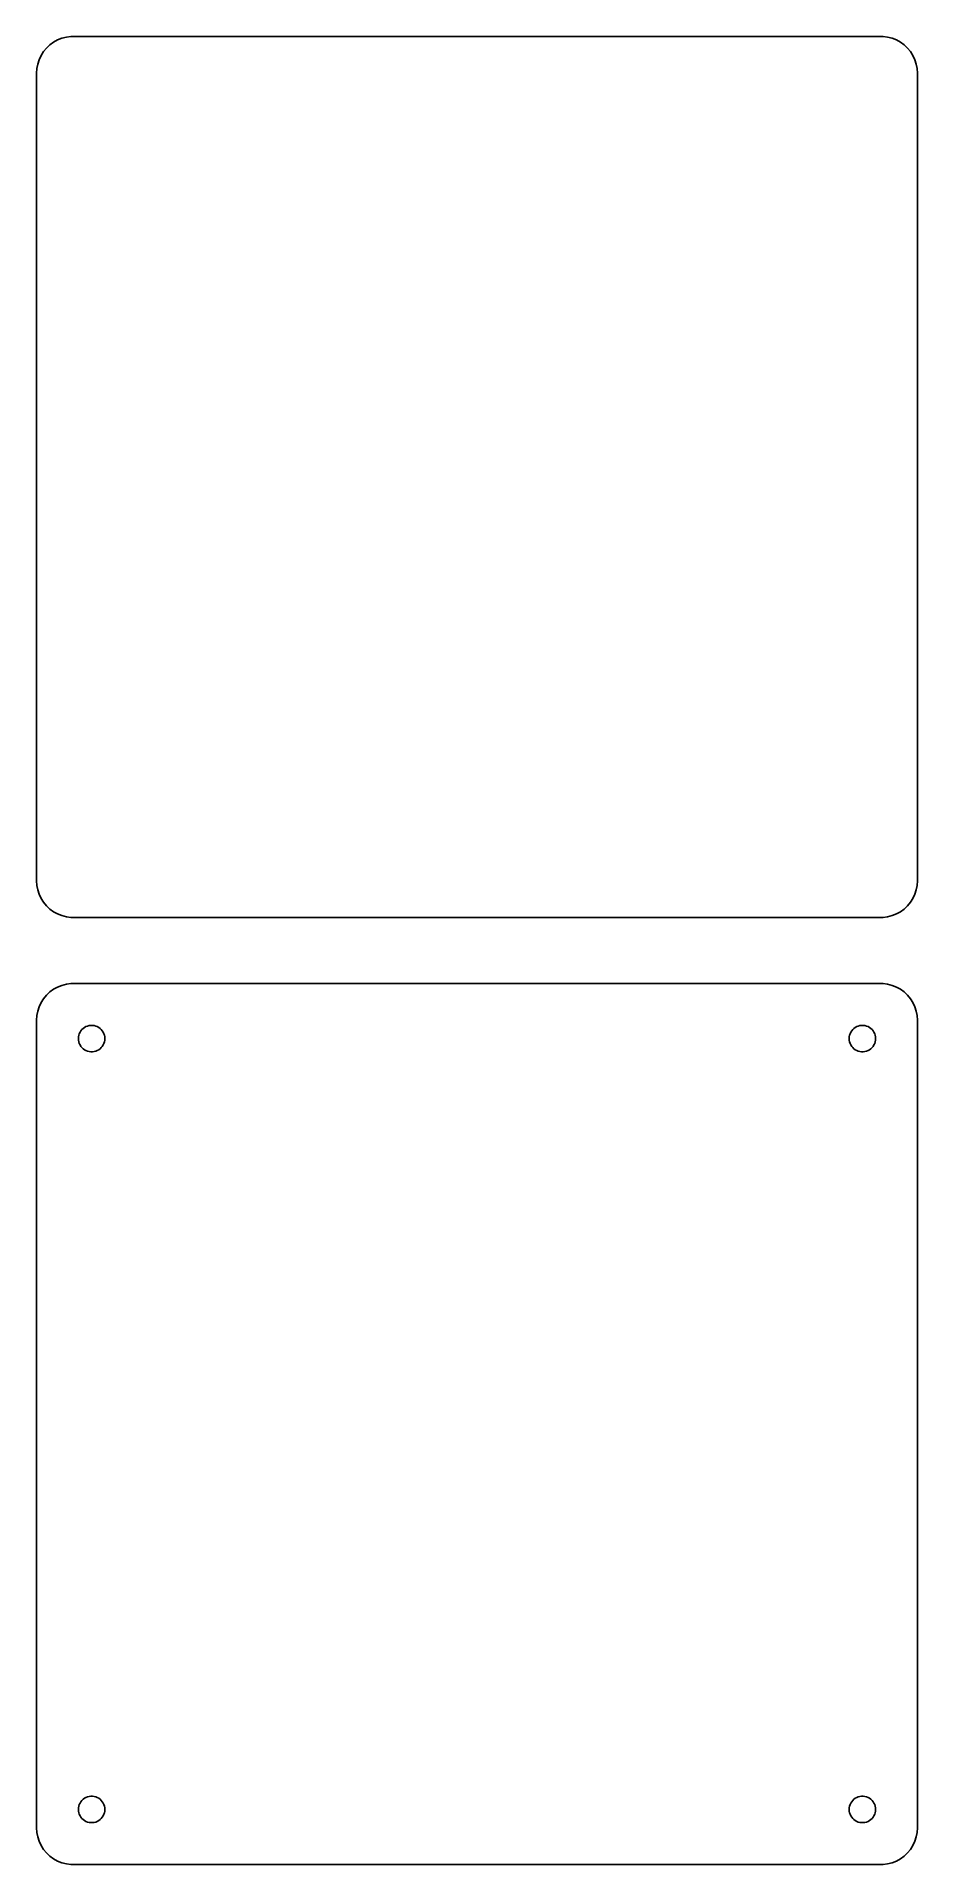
# Model space of a CAD drawing. Header units: metres. Extents: x -60 to 60, y 69 to 318.
import ezdxf

# ---------------------------------------------------------------- set-up
doc = ezdxf.new("R2010")
doc.units = ezdxf.units.M

msp = doc.modelspace()

# ---------------------------------------------------------------- linework, layer by layer
for p, q in [((-58.6448, 316.423), (-59.0451, 315.939)), ((-58.1871, 316.853), (-58.6448, 316.423)), ((-57.6791, 317.222), (-58.1871, 316.853)), ((-57.1289, 317.524), (-57.6791, 317.222)), ((-56.5451, 317.755), (-57.1289, 317.524)), ((-55.9369, 317.911), (-56.5451, 317.755)), ((-55.3139, 317.99), (-55.9369, 317.911)), ((55.3139, 317.99), (-55.3139, 317.99)), ((55.9369, 317.911), (55.3139, 317.99)), ((56.5451, 317.755), (55.9369, 317.911)), ((57.1289, 317.524), (56.5451, 317.755)), ((57.6791, 317.222), (57.1289, 317.524)), ((58.1871, 316.853), (57.6791, 317.222)), ((58.6448, 316.423), (58.1871, 316.853)), ((59.0451, 315.939), (58.6448, 316.423)), ((-59.8429, 314.243), (-59.9606, 313.627)), ((-59.6489, 314.841), (-59.8429, 314.243)), ((-59.3815, 315.409), (-59.6489, 314.841)), ((-59.0451, 315.939), (-59.3815, 315.409)), ((59.3815, 315.409), (59.0451, 315.939)), ((59.6489, 314.841), (59.3815, 315.409)), ((59.8429, 314.243), (59.6489, 314.841)), ((59.9606, 313.627), (59.8429, 314.243)), ((-59.9606, 313.627), (-60, 313)), ((-60, 313), (-60, 203)), ((60, 313), (59.9606, 313.627)), ((60, 203), (60, 313)), ((-60, 203), (-59.9606, 202.373)), ((-59.9606, 202.373), (-59.8429, 201.757)), ((-59.8429, 201.757), (-59.6489, 201.159)), ((59.6489, 201.159), (59.8429, 201.757)), ((59.8429, 201.757), (59.9606, 202.373)), ((59.9606, 202.373), (60, 203)), ((-59.6489, 201.159), (-59.3815, 200.591)), ((-59.3815, 200.591), (-59.0451, 200.061)), ((-59.0451, 200.061), (-58.6448, 199.577)), ((-58.6448, 199.577), (-58.1871, 199.147)), ((58.1871, 199.147), (58.6448, 199.577)), ((58.6448, 199.577), (59.0451, 200.061)), ((59.0451, 200.061), (59.3815, 200.591)), ((59.3815, 200.591), (59.6489, 201.159)), ((-58.1871, 199.147), (-57.6791, 198.778)), ((-57.6791, 198.778), (-57.1289, 198.476)), ((-57.1289, 198.476), (-56.5451, 198.245)), ((-56.5451, 198.245), (-55.9369, 198.089)), ((-55.9369, 198.089), (-55.3139, 198.01)), ((-55.3139, 198.01), (55.3139, 198.01)), ((55.3139, 198.01), (55.9369, 198.089)), ((55.9369, 198.089), (56.5451, 198.245)), ((56.5451, 198.245), (57.1289, 198.476)), ((57.1289, 198.476), (57.6791, 198.778)), ((57.6791, 198.778), (58.1871, 199.147)), ((-59.0451, 186.939), (-59.3815, 186.409)), ((-58.6448, 187.423), (-59.0451, 186.939)), ((-58.1871, 187.853), (-58.6448, 187.423)), ((-57.6791, 188.222), (-58.1871, 187.853)), ((-57.1289, 188.524), (-57.6791, 188.222)), ((-56.5451, 188.755), (-57.1289, 188.524)), ((-55.9369, 188.911), (-56.5451, 188.755)), ((-55.3139, 188.99), (-55.9369, 188.911)), ((55.3139, 188.99), (-55.3139, 188.99)), ((55.9369, 188.911), (55.3139, 188.99)), ((56.5451, 188.755), (55.9369, 188.911)), ((57.1289, 188.524), (56.5451, 188.755)), ((57.6791, 188.222), (57.1289, 188.524)), ((58.1871, 187.853), (57.6791, 188.222)), ((58.6448, 187.423), (58.1871, 187.853)), ((59.0451, 186.939), (58.6448, 187.423)), ((59.3815, 186.409), (59.0451, 186.939)), ((-59.9606, 184.627), (-60, 184)), ((-59.8429, 185.243), (-59.9606, 184.627)), ((-59.6489, 185.841), (-59.8429, 185.243)), ((-59.3815, 186.409), (-59.6489, 185.841)), ((59.6489, 185.841), (59.3815, 186.409)), ((59.8429, 185.243), (59.6489, 185.841)), ((59.9606, 184.627), (59.8429, 185.243)), ((60, 184), (59.9606, 184.627)), ((-60, 184), (-60, 74)), ((-54.2858, 181.726), (-54.2434, 181.948)), ((-54.2434, 181.948), (-54.1736, 182.163)), ((-54.1736, 182.163), (-54.0773, 182.367)), ((-54.0773, 182.367), (-53.9562, 182.558)), ((-53.9562, 182.558), (-53.8121, 182.732)), ((-53.8121, 182.732), (-53.6474, 182.887)), ((-53.6474, 182.887), (-53.4645, 183.02)), ((-53.4645, 183.02), (-53.2664, 183.129)), ((-53.2664, 183.129), (-53.0562, 183.212)), ((-53.0562, 183.212), (-52.8373, 183.268)), ((-52.8373, 183.268), (-52.613, 183.296)), ((-52.613, 183.296), (-52.387, 183.296)), ((-52.387, 183.296), (-52.1627, 183.268)), ((-52.1627, 183.268), (-51.9438, 183.212)), ((-51.9438, 183.212), (-51.7336, 183.129)), ((-51.7336, 183.129), (-51.5355, 183.02)), ((-51.5355, 183.02), (-51.3526, 182.887)), ((-51.3526, 182.887), (-51.1879, 182.732)), ((-51.1879, 182.732), (-51.0438, 182.558)), ((-51.0438, 182.558), (-50.9226, 182.367)), ((-50.9226, 182.367), (-50.8264, 182.163)), ((-50.8264, 182.163), (-50.7565, 181.948)), ((-50.7565, 181.948), (-50.7142, 181.726)), ((50.7142, 181.726), (50.7565, 181.948)), ((50.7565, 181.948), (50.8264, 182.163)), ((50.8264, 182.163), (50.9226, 182.367)), ((50.9226, 182.367), (51.0438, 182.558)), ((51.0438, 182.558), (51.1879, 182.732)), ((51.1879, 182.732), (51.3526, 182.887)), ((51.3526, 182.887), (51.5355, 183.02)), ((51.5355, 183.02), (51.7336, 183.129)), ((51.7336, 183.129), (51.9438, 183.212)), ((51.9438, 183.212), (52.1627, 183.268)), ((52.1627, 183.268), (52.387, 183.296)), ((52.387, 183.296), (52.613, 183.296)), ((52.613, 183.296), (52.8373, 183.268)), ((52.8373, 183.268), (53.0562, 183.212)), ((53.0562, 183.212), (53.2664, 183.129)), ((53.2664, 183.129), (53.4645, 183.02)), ((53.4645, 183.02), (53.6474, 182.887)), ((53.6474, 182.887), (53.8121, 182.732)), ((53.8121, 182.732), (53.9562, 182.558)), ((53.9562, 182.558), (54.0773, 182.367)), ((54.0773, 182.367), (54.1736, 182.163)), ((54.1736, 182.163), (54.2434, 181.948)), ((54.2434, 181.948), (54.2858, 181.726)), ((60, 74), (60, 184)), ((-54.3, 181.5), (-54.2858, 181.726)), ((-54.2858, 181.274), (-54.3, 181.5)), ((-54.2434, 181.052), (-54.2858, 181.274)), ((-54.1736, 180.837), (-54.2434, 181.052)), ((-54.0773, 180.633), (-54.1736, 180.837)), ((-53.9562, 180.442), (-54.0773, 180.633)), ((-53.8121, 180.268), (-53.9562, 180.442)), ((-53.6474, 180.113), (-53.8121, 180.268)), ((-53.4645, 179.98), (-53.6474, 180.113)), ((-53.2664, 179.871), (-53.4645, 179.98)), ((-53.0562, 179.788), (-53.2664, 179.871)), ((-52.8373, 179.732), (-53.0562, 179.788)), ((-52.613, 179.704), (-52.8373, 179.732)), ((-52.387, 179.704), (-52.613, 179.704)), ((-52.1627, 179.732), (-52.387, 179.704)), ((-51.9438, 179.788), (-52.1627, 179.732)), ((-51.7336, 179.871), (-51.9438, 179.788)), ((-51.5355, 179.98), (-51.7336, 179.871)), ((-51.3526, 180.113), (-51.5355, 179.98)), ((-51.1879, 180.268), (-51.3526, 180.113)), ((-51.0438, 180.442), (-51.1879, 180.268)), ((-50.9226, 180.633), (-51.0438, 180.442)), ((-50.8264, 180.837), (-50.9226, 180.633)), ((-50.7565, 181.052), (-50.8264, 180.837)), ((-50.7142, 181.274), (-50.7565, 181.052)), ((-50.7142, 181.726), (-50.7, 181.5)), ((-50.7, 181.5), (-50.7142, 181.274)), ((50.7, 181.5), (50.7142, 181.726)), ((50.7142, 181.274), (50.7, 181.5)), ((50.7565, 181.052), (50.7142, 181.274)), ((50.8264, 180.837), (50.7565, 181.052)), ((50.9226, 180.633), (50.8264, 180.837)), ((51.0438, 180.442), (50.9226, 180.633)), ((51.1879, 180.268), (51.0438, 180.442)), ((51.3526, 180.113), (51.1879, 180.268)), ((51.5355, 179.98), (51.3526, 180.113)), ((51.7336, 179.871), (51.5355, 179.98)), ((51.9438, 179.788), (51.7336, 179.871)), ((52.1627, 179.732), (51.9438, 179.788)), ((52.387, 179.704), (52.1627, 179.732)), ((52.613, 179.704), (52.387, 179.704)), ((52.8373, 179.732), (52.613, 179.704)), ((53.0562, 179.788), (52.8373, 179.732)), ((53.2664, 179.871), (53.0562, 179.788)), ((53.4645, 179.98), (53.2664, 179.871)), ((53.6474, 180.113), (53.4645, 179.98)), ((53.8121, 180.268), (53.6474, 180.113)), ((53.9562, 180.442), (53.8121, 180.268)), ((54.0773, 180.633), (53.9562, 180.442)), ((54.1736, 180.837), (54.0773, 180.633)), ((54.2434, 181.052), (54.1736, 180.837)), ((54.2858, 181.274), (54.2434, 181.052)), ((54.2858, 181.726), (54.3, 181.5)), ((54.3, 181.5), (54.2858, 181.274)), ((-54.1736, 77.1626), (-54.0773, 77.3672)), ((-54.0773, 77.3672), (-53.9562, 77.558)), ((-53.9562, 77.558), (-53.8121, 77.7322)), ((-53.8121, 77.7322), (-53.6474, 77.8869)), ((-53.6474, 77.8869), (-53.4645, 78.0198)), ((-53.4645, 78.0198), (-53.2664, 78.1287)), ((-53.2664, 78.1287), (-53.0562, 78.2119)), ((-53.0562, 78.2119), (-52.8373, 78.2681)), ((-52.8373, 78.2681), (-52.613, 78.2964)), ((-52.613, 78.2964), (-52.387, 78.2964)), ((-52.387, 78.2964), (-52.1627, 78.2681)), ((-52.1627, 78.2681), (-51.9438, 78.2119)), ((-51.9438, 78.2119), (-51.7336, 78.1287)), ((-51.7336, 78.1287), (-51.5355, 78.0198)), ((-51.5355, 78.0198), (-51.3526, 77.8869)), ((-51.3526, 77.8869), (-51.1879, 77.7322)), ((-51.1879, 77.7322), (-51.0438, 77.558)), ((-51.0438, 77.558), (-50.9226, 77.3672)), ((-50.9226, 77.3672), (-50.8264, 77.1626)), ((50.8264, 77.1626), (50.9226, 77.3672)), ((50.9226, 77.3672), (51.0438, 77.558)), ((51.0438, 77.558), (51.1879, 77.7322)), ((51.1879, 77.7322), (51.3526, 77.8869)), ((51.3526, 77.8869), (51.5355, 78.0198)), ((51.5355, 78.0198), (51.7336, 78.1287)), ((51.7336, 78.1287), (51.9438, 78.2119)), ((51.9438, 78.2119), (52.1627, 78.2681)), ((52.1627, 78.2681), (52.387, 78.2964)), ((52.387, 78.2964), (52.613, 78.2964)), ((52.613, 78.2964), (52.8373, 78.2681)), ((52.8373, 78.2681), (53.0562, 78.2119)), ((53.0562, 78.2119), (53.2664, 78.1287)), ((53.2664, 78.1287), (53.4645, 78.0198)), ((53.4645, 78.0198), (53.6474, 77.8869)), ((53.6474, 77.8869), (53.8121, 77.7322)), ((53.8121, 77.7322), (53.9562, 77.558)), ((53.9562, 77.558), (54.0773, 77.3672)), ((54.0773, 77.3672), (54.1736, 77.1626)), ((-54.3, 76.5), (-54.2858, 76.7256)), ((-54.2858, 76.2744), (-54.3, 76.5)), ((-54.2858, 76.7256), (-54.2434, 76.9476)), ((-54.2434, 76.0524), (-54.2858, 76.2744)), ((-54.2434, 76.9476), (-54.1736, 77.1626)), ((-54.1736, 75.8374), (-54.2434, 76.0524)), ((-54.0773, 75.6328), (-54.1736, 75.8374)), ((-53.9562, 75.442), (-54.0773, 75.6328)), ((-53.8121, 75.2678), (-53.9562, 75.442)), ((-53.6474, 75.1131), (-53.8121, 75.2678)), ((-53.4645, 74.9802), (-53.6474, 75.1131)), ((-53.2664, 74.8713), (-53.4645, 74.9802)), ((-53.0562, 74.7881), (-53.2664, 74.8713)), ((-52.8373, 74.7319), (-53.0562, 74.7881)), ((-52.613, 74.7036), (-52.8373, 74.7319)), ((-52.387, 74.7036), (-52.613, 74.7036)), ((-52.1627, 74.7319), (-52.387, 74.7036)), ((-51.9438, 74.7881), (-52.1627, 74.7319)), ((-51.7336, 74.8713), (-51.9438, 74.7881)), ((-51.5355, 74.9802), (-51.7336, 74.8713)), ((-51.3526, 75.1131), (-51.5355, 74.9802)), ((-51.1879, 75.2678), (-51.3526, 75.1131)), ((-51.0438, 75.442), (-51.1879, 75.2678)), ((-50.9226, 75.6328), (-51.0438, 75.442)), ((-50.8264, 75.8374), (-50.9226, 75.6328)), ((-50.8264, 77.1626), (-50.7565, 76.9476)), ((-50.7565, 76.0524), (-50.8264, 75.8374)), ((-50.7565, 76.9476), (-50.7142, 76.7256)), ((-50.7142, 76.2744), (-50.7565, 76.0524)), ((-50.7142, 76.7256), (-50.7, 76.5)), ((-50.7, 76.5), (-50.7142, 76.2744)), ((50.7, 76.5), (50.7142, 76.7256)), ((50.7142, 76.2744), (50.7, 76.5)), ((50.7142, 76.7256), (50.7565, 76.9476)), ((50.7565, 76.0524), (50.7142, 76.2744)), ((50.7565, 76.9476), (50.8264, 77.1626)), ((50.8264, 75.8374), (50.7565, 76.0524)), ((50.9226, 75.6328), (50.8264, 75.8374)), ((51.0438, 75.442), (50.9226, 75.6328)), ((51.1879, 75.2678), (51.0438, 75.442)), ((51.3526, 75.1131), (51.1879, 75.2678)), ((51.5355, 74.9802), (51.3526, 75.1131)), ((51.7336, 74.8713), (51.5355, 74.9802)), ((51.9438, 74.7881), (51.7336, 74.8713)), ((52.1627, 74.7319), (51.9438, 74.7881)), ((52.387, 74.7036), (52.1627, 74.7319)), ((52.613, 74.7036), (52.387, 74.7036)), ((52.8373, 74.7319), (52.613, 74.7036)), ((53.0562, 74.7881), (52.8373, 74.7319)), ((53.2664, 74.8713), (53.0562, 74.7881)), ((53.4645, 74.9802), (53.2664, 74.8713)), ((53.6474, 75.1131), (53.4645, 74.9802)), ((53.8121, 75.2678), (53.6474, 75.1131)), ((53.9562, 75.442), (53.8121, 75.2678)), ((54.0773, 75.6328), (53.9562, 75.442)), ((54.1736, 75.8374), (54.0773, 75.6328)), ((54.1736, 77.1626), (54.2434, 76.9476)), ((54.2434, 76.0524), (54.1736, 75.8374)), ((54.2434, 76.9476), (54.2858, 76.7256)), ((54.2858, 76.2744), (54.2434, 76.0524)), ((54.2858, 76.7256), (54.3, 76.5)), ((54.3, 76.5), (54.2858, 76.2744)), ((-60, 74), (-59.9606, 73.3733)), ((-59.9606, 73.3733), (-59.8429, 72.7566)), ((-59.8429, 72.7566), (-59.6489, 72.1594)), ((59.6489, 72.1594), (59.8429, 72.7566)), ((59.8429, 72.7566), (59.9606, 73.3733)), ((59.9606, 73.3733), (60, 74)), ((-59.6489, 72.1594), (-59.3815, 71.5912)), ((-59.3815, 71.5912), (-59.0451, 71.0611)), ((-59.0451, 71.0611), (-58.6448, 70.5773)), ((-58.6448, 70.5773), (-58.1871, 70.1474)), ((-58.1871, 70.1474), (-57.6791, 69.7784)), ((-57.6791, 69.7784), (-57.1289, 69.4759)), ((57.1289, 69.4759), (57.6791, 69.7784)), ((57.6791, 69.7784), (58.1871, 70.1474)), ((58.1871, 70.1474), (58.6448, 70.5773)), ((58.6448, 70.5773), (59.0451, 71.0611)), ((59.0451, 71.0611), (59.3815, 71.5912)), ((59.3815, 71.5912), (59.6489, 72.1594)), ((-57.1289, 69.4759), (-56.5451, 69.2447)), ((-56.5451, 69.2447), (-55.9369, 69.0886)), ((-55.9369, 69.0886), (-55.3139, 69.0099)), ((-55.3139, 69.0099), (55.3139, 69.0099)), ((55.3139, 69.0099), (55.9369, 69.0886)), ((55.9369, 69.0886), (56.5451, 69.2447)), ((56.5451, 69.2447), (57.1289, 69.4759))]:
    msp.add_line(p, q)

doc.saveas('drawing.dxf')
